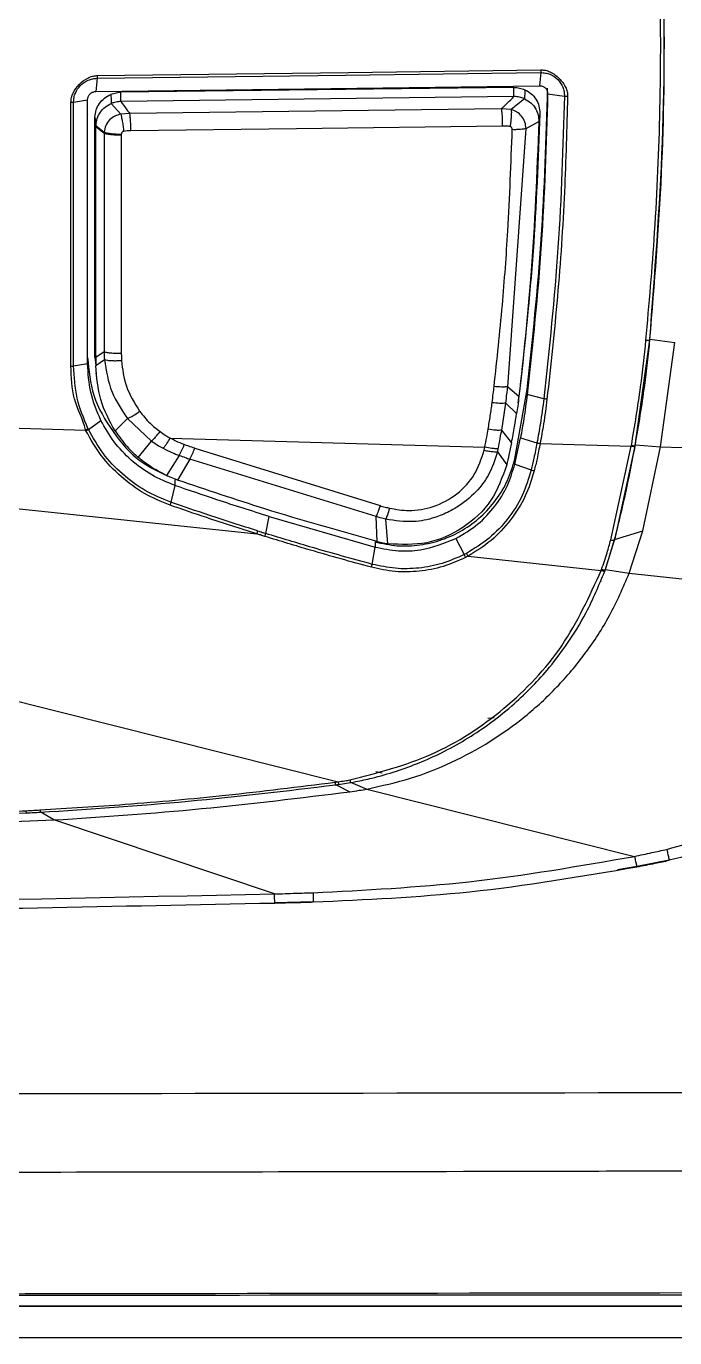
# Model space of a CAD drawing. Extents: x 412 to 492, y 622 to 766.
# Drawn here: x 454.979 to 456.542, y 642.759 to 645.922 of the extents above; entities that cross this region are included whole.
import ezdxf

# ---------------------------------------------------------------- set-up
doc = ezdxf.new("R2010")
doc.units = 0
doc.header["$MEASUREMENT"] = 0
doc.layers.add('1', color=4, linetype='Continuous')
doc.layers.add('GEOMETRY', color=4, linetype='Continuous', lineweight=25)

# ---------------------------------------------------------------- blocks, each defined once
blk = doc.blocks.new('2024 Beam 220V LL')
at = {"layer": 'GEOMETRY'}
for p, q in [((43.1974, 3.0377), (43.194, 3.0062)), ((44.2663, 3.0514), (44.2629, 3.0198)), ((43.1926, 3.0061), (43.194, 3.0061)), ((43.194, 3.0062), (44.2629, 3.0198)), ((44.2017, 3.0154), (43.254, 3.004)), ((44.2017, 2.9937), (44.2017, 3.0154)), ((43.1338, 2.3435), (43.1338, 2.9799)), ((43.1403, 2.9804), (43.174, 2.9856)), ((43.1403, 2.344), (43.1403, 2.9804)), ((43.254, 3.004), (43.2299, 2.9989)), ((43.2312, 2.9769), (43.2538, 2.951)), ((43.254, 2.9815), (43.254, 3.004)), ((44.2017, 2.9937), (43.254, 2.9815)), ((44.2272, 2.9882), (44.1951, 2.9623)), ((44.2829, 3.0005), (44.3233, 2.9947)), ((43.1915, 2.9413), (43.1916, 2.944)), ((43.1916, 2.944), (43.1941, 2.9239)), ((43.2758, 2.9524), (43.2538, 2.951)), ((44.171, 2.9639), (43.2759, 2.9524)), ((44.1951, 2.9623), (44.1711, 2.9639)), ((44.264, 2.9528), (44.2616, 2.9335)), ((43.1915, 2.9413), (43.194, 2.9214)), ((43.1916, 2.3848), (43.1915, 2.9413)), ((43.1941, 2.9239), (43.194, 2.9214)), ((43.194, 2.9239), (43.2139, 2.9076)), ((43.194, 2.9214), (43.2138, 2.9052)), ((44.1867, 2.2938), (44.2307, 2.9162)), ((44.2307, 2.9162), (44.2616, 2.9335)), ((43.2139, 2.9076), (43.2138, 2.9052)), ((43.2138, 2.9052), (43.2138, 2.3785)), ((43.2553, 2.903), (43.2553, 2.9014)), ((43.2553, 2.9013), (43.2553, 2.3745)), ((44.4937, 2.1519), (44.5289, 2.4066)), ((44.5295, 2.4081), (44.5892, 2.4004)), ((43.1916, 2.3848), (43.194, 2.3654)), ((43.1916, 2.3641), (43.1916, 2.3848)), ((43.194, 2.3654), (43.2138, 2.3785)), ((44.5547, 2.1486), (44.5892, 2.4004)), ((43.1403, 2.344), (43.174, 2.3496)), ((43.1916, 2.3641), (43.194, 2.3448)), ((43.194, 2.3654), (43.194, 2.3448)), ((43.194, 2.3448), (43.2146, 2.3592)), ((43.1939, 2.3273), (43.1963, 2.308)), ((44.1867, 2.2938), (44.2137, 2.2707)), ((44.2038, 2.1195), (44.2335, 2.2874)), ((44.216, 2.2892), (44.2137, 2.2707)), ((44.2335, 2.2874), (44.2335, 2.2748)), ((44.1721, 2.1888), (44.182, 2.2543)), ((44.208, 2.2288), (44.182, 2.2543)), ((44.2117, 2.2549), (44.214, 2.2734)), ((44.2736, 2.2649), (44.2336, 2.2748)), ((43.2402, 2.1873), (43.2702, 2.2172)), ((43.2702, 2.2172), (43.328, 2.1625)), ((42.9255, 2.1965), (43.169, 2.1893)), ((43.1759, 2.1909), (43.175, 2.1928)), ((43.1758, 2.1909), (43.2058, 2.2125)), ((44.196, 2.1591), (44.1721, 2.1888)), ((43.2962, 2.1231), (43.328, 2.1625)), ((43.3731, 2.1699), (44.1312, 2.1476)), ((44.2038, 2.1072), (44.2174, 2.1707)), ((44.2174, 2.1707), (44.2571, 2.1582)), ((44.2647, 2.1571), (44.4845, 2.1506)), ((44.4937, 2.1518), (44.4943, 2.1533)), ((44.4943, 2.1533), (44.5547, 2.1486)), ((43.3949, 2.1281), (43.3639, 2.0797)), ((43.4322, 2.1452), (43.8788, 2.0069)), ((44.1297, 2.1405), (44.1312, 2.1476)), ((44.1622, 2.1371), (44.1843, 2.1054)), ((44.2038, 2.1195), (44.2038, 2.1072)), ((44.435, 1.9245), (44.4845, 2.1506)), ((44.4934, 2.1503), (44.4437, 1.9236)), ((44.512, 1.9464), (44.5547, 2.1486)), ((44.5547, 2.1486), (45.2714, 2.1275)), ((43.4207, 2.1191), (43.391, 2.0688)), ((43.8692, 1.9804), (43.4207, 2.1191)), ((44.2038, 2.1072), (44.2432, 2.0931)), ((43.3841, 2.0689), (43.3841, 2.0557)), ((43.3841, 2.0557), (43.3748, 2.0152)), ((42.8847, 2.0128), (43.582, 1.9389)), ((43.6034, 1.9399), (43.6116, 1.9809)), ((43.6116, 1.9809), (43.8668, 1.907)), ((43.8723, 1.9204), (43.8692, 1.9804)), ((43.8977, 1.915), (43.8926, 1.9742)), ((44.4443, 1.925), (44.512, 1.9464)), ((44.4797, 1.8437), (44.512, 1.9464)), ((43.8599, 1.8654), (43.8668, 1.907)), ((43.8668, 1.9194), (43.8668, 1.907)), ((44.0617, 1.9277), (44.0815, 1.8889)), ((44.4214, 1.8515), (44.4437, 1.9236)), ((44.422, 1.8529), (44.4443, 1.925)), ((44.4437, 1.9236), (44.4443, 1.925)), ((44.0872, 1.8919), (44.0815, 1.8889)), ((44.0909, 1.8849), (44.412, 1.8509)), ((44.4214, 1.8515), (44.422, 1.8529)), ((44.422, 1.8529), (44.4797, 1.8437)), ((44.4797, 1.8437), (45.1973, 1.7676)), ((44.4109, 1.8242), (44.4116, 1.8258)), ((42.5336, 1.6542), (43.778, 1.3409)), ((44.1537, 1.4953), (44.1385, 1.4935)), ((43.8844, 1.3614), (43.869, 1.3653)), ((43.7712, 1.3338), (43.7789, 1.3348)), ((43.7732, 1.3337), (43.8057, 1.3169)), ((43.779, 1.3345), (43.8076, 1.339)), ((43.8077, 1.3402), (43.8472, 1.3235)), ((43.8472, 1.3235), (44.4923, 1.161)), ((42.6784, 1.2536), (43.0266, 1.2658)), ((43.0265, 1.266), (43.0597, 1.2678)), ((43.0929, 1.2488), (43.0598, 1.2688)), ((42.6787, 1.233), (43.0929, 1.2488)), ((43.6246, 1.0705), (43.0929, 1.2488)), ((44.4975, 1.1372), (44.5761, 1.153)), ((44.4512, 1.129), (44.4975, 1.1371)), ((43.6252, 1.0497), (43.7178, 1.0521)), ((77.49, 0), (2.898, 0))]:
    blk.add_line(p, q, dxfattribs=at)
at = {"layer": 'GEOMETRY', "flags": 128}
for points in [[(43.1964, 3.0443), (43.8027, 3.052), (44.2666, 3.058)], [(43.1974, 3.0377), (43.796, 3.0454), (44.2663, 3.0514)], [(44.1736, 2.9224), (43.6777, 2.9161), (43.2783, 2.911)], [(43.1699, 2.1875), (43.1694, 2.1885), (43.169, 2.1893)], [(44.4845, 2.1506), (44.4846, 2.1515), (44.4847, 2.1521)]]:
    blk.add_lwpolyline(points, dxfattribs=at)
at = {"layer": 'GEOMETRY'}
for points, knots in [([(44.5198, 2.4061), (44.5274, 2.4928), (44.5436, 2.6783), (44.556, 2.9731), (44.5558, 3.2793), (44.5432, 3.5709), (44.5272, 3.7534), (44.5198, 3.838)], [0, 0, 0, 0, 0.182029, 0.389553, 0.616979, 0.82241, 1, 1, 1, 1]), ([(44.5289, 2.4066), (44.5411, 2.5656), (44.5657, 2.8837), (44.5657, 3.3628), (44.5411, 3.681), (44.5289, 3.8401)], [0, 0, 0, 0, 0.333336, 0.666667, 1, 1, 1, 1]), ([(44.5295, 2.4081), (44.5403, 2.5418), (44.5619, 2.8085), (44.5663, 3.1814), (44.5561, 3.5259), (44.5384, 3.7363), (44.5295, 3.8418)], [0, 0, 0, 0, 0.280118, 0.559107, 0.778815, 1, 1, 1, 1]), ([(43.1338, 2.9799), (43.1341, 2.9836), (43.1347, 2.9914), (43.1408, 3.0065), (43.1532, 3.0237), (43.17, 3.0365), (43.185, 3.0431), (43.1927, 3.0439), (43.1964, 3.0443)], [0, 0, 0, 0, 0.115522, 0.240727, 0.500897, 0.760985, 0.886273, 1, 1, 1, 1]), ([(43.1403, 2.9804), (43.1405, 2.9841), (43.1409, 2.9915), (43.1455, 3.0058), (43.156, 3.0218), (43.172, 3.0323), (43.1863, 3.037), (43.1937, 3.0375), (43.1974, 3.0377)], [0, 0, 0, 0, 0.125191, 0.250868, 0.500896, 0.750645, 0.876035, 1, 1, 1, 1]), ([(43.1964, 3.0443), (43.1967, 3.0435), (43.1972, 3.042), (43.1973, 3.04), (43.1972, 3.0386), (43.1973, 3.038), (43.1974, 3.0377)], [0, 0, 0, 0, 0.326223, 0.595476, 0.838437, 1, 1, 1, 1]), ([(44.2666, 3.058), (44.2666, 3.0574), (44.2666, 3.0561), (44.2665, 3.0543), (44.2664, 3.0527), (44.2664, 3.0518), (44.2663, 3.0514)], [0, 0, 0, 0, 0.2484438, 0.5011656, 0.7532876, 1, 1, 1, 1]), ([(44.2663, 3.0514), (44.2701, 3.0512), (44.2777, 3.0509), (44.2921, 3.0465), (44.3082, 3.0361), (44.3185, 3.0201), (44.3229, 3.0058), (44.3232, 2.9984), (44.3233, 2.9946)], [0, 0, 0, 0, 0.125387, 0.25111, 0.500973, 0.750653, 0.875865, 1, 1, 1, 1]), ([(44.2666, 3.058), (44.2703, 3.0578), (44.278, 3.0574), (44.2937, 3.0517), (44.3111, 3.0382), (44.3247, 3.0211), (44.3306, 3.0054), (44.3308, 2.9977), (44.331, 2.9939)], [0, 0, 0, 0, 0.112639, 0.230077, 0.499889, 0.76917, 0.885614, 1, 1, 1, 1]), ([(43.174, 2.9856), (43.1743, 2.9881), (43.1748, 2.9931), (43.1791, 2.9996), (43.1852, 3.0044), (43.1902, 3.0055), (43.1926, 3.0061)], [0, 0, 0, 0, 0.2441242, 0.4926492, 0.7465542, 1, 1, 1, 1]), ([(44.2017, 3.0154), (44.2062, 3.0153), (44.2152, 3.0149), (44.2235, 3.0117), (44.2277, 3.0101)], [0, 0, 0, 0, 0.500521, 1, 1, 1, 1]), ([(44.2277, 3.0101), (44.2277, 3.0087), (44.2275, 3.0051), (44.2275, 2.999), (44.2274, 2.9931), (44.2272, 2.9895), (44.2272, 2.9882)], [0, 0, 0, 0, 0.1890227, 0.5066396, 0.8286151, 1, 1, 1, 1]), ([(44.2277, 3.0101), (44.233, 3.0072), (44.2436, 3.0014), (44.2553, 2.9874), (44.263, 2.9709), (44.2637, 2.9588), (44.264, 2.9528)], [0, 0, 0, 0, 0.249847, 0.499584, 0.749274, 1, 1, 1, 1]), ([(44.2335, 2.2874), (44.2464, 2.4082), (44.272, 2.6498), (44.2793, 2.8924), (44.2829, 3.0137)], [0, 0, 0, 0, 0.500006, 1, 1, 1, 1]), ([(44.2629, 3.0198), (44.2646, 3.0198), (44.2676, 3.0197), (44.2726, 3.018), (44.2768, 3.0152), (44.2799, 3.0114), (44.2823, 3.0069), (44.2827, 3.003), (44.2829, 3.0005)], [0, 0, 0, 0, 0.158258, 0.295656, 0.507173, 0.638879, 0.764917, 1, 1, 1, 1]), ([(43.1338, 2.9799), (43.1344, 2.9799), (43.1356, 2.9799), (43.1374, 2.9801), (43.139, 2.9802), (43.1398, 2.9803), (43.1403, 2.9804)], [0, 0, 0, 0, 0.248607, 0.501015, 0.752903, 1, 1, 1, 1]), ([(43.174, 2.3496), (43.174, 2.4705), (43.174, 2.6823), (43.174, 2.8945), (43.174, 2.9856)], [0, 0, 0, 0, 0.570371, 1, 1, 1, 1]), ([(43.1916, 2.944), (43.1923, 2.9498), (43.1938, 2.9615), (43.2021, 2.9773), (43.2141, 2.9906), (43.2246, 2.9961), (43.2299, 2.9989)], [0, 0, 0, 0, 0.249953, 0.499712, 0.749376, 1, 1, 1, 1]), ([(43.1941, 2.9239), (43.1948, 2.9296), (43.1962, 2.9409), (43.2043, 2.9562), (43.2159, 2.9691), (43.2261, 2.9743), (43.2312, 2.9769)], [0, 0, 0, 0, 0.250042, 0.500192, 0.749977, 1, 1, 1, 1]), ([(43.2299, 2.9989), (43.2301, 2.9948), (43.2306, 2.9875), (43.231, 2.9801), (43.2312, 2.9769)], [0, 0, 0, 0, 0.56, 1, 1, 1, 1]), ([(43.254, 2.9815), (43.2501, 2.9813), (43.246, 2.9811), (43.2403, 2.9799), (43.237, 2.979), (43.2337, 2.9779), (43.2319, 2.9772), (43.2314, 2.977), (43.2313, 2.9769), (43.2312, 2.9769)], [0, 0, 0, 0, 0.499994, 0.528693, 0.750084, 0.929826, 0.978607, 0.992726, 1, 1, 1, 1]), ([(43.254, 2.9815), (43.2589, 2.975), (43.2662, 2.9653), (43.2735, 2.9556), (43.2759, 2.9524)], [0, 0, 0, 0, 0.674258, 1, 1, 1, 1]), ([(44.171, 2.9639), (44.1729, 2.9657), (44.1781, 2.9705), (44.1881, 2.9805), (44.1965, 2.9886), (44.2017, 2.9937)], [0, 0, 0, 0, 0.1818549, 0.4896415, 1, 1, 1, 1]), ([(44.2272, 2.9882), (44.2231, 2.9898), (44.2149, 2.9931), (44.2061, 2.9935), (44.2017, 2.9937)], [0, 0, 0, 0, 0.500527, 1, 1, 1, 1]), ([(44.2272, 2.9882), (44.2328, 2.985), (44.2436, 2.9788), (44.2546, 2.9643), (44.2609, 2.9489), (44.2614, 2.9385), (44.2616, 2.9335)], [0, 0, 0, 0, 0.278831, 0.540705, 0.782349, 1, 1, 1, 1]), ([(44.3233, 2.9946), (44.3197, 2.8727), (44.3124, 2.6288), (44.2866, 2.3862), (44.2736, 2.2649)], [0, 0, 0, 0, 0.500011, 1, 1, 1, 1]), ([(44.331, 2.9939), (44.3289, 2.9171), (44.3246, 2.7558), (44.3083, 2.5122), (44.2902, 2.3459), (44.2812, 2.2637)], [0, 0, 0, 0, 0.314722, 0.661145, 1, 1, 1, 1]), ([(44.3233, 2.9946), (44.3239, 2.9946), (44.3249, 2.9944), (44.3269, 2.9943), (44.3289, 2.9942), (44.3303, 2.9941), (44.331, 2.9941)], [0, 0, 0, 0, 0.247306, 0.500034, 0.752744, 1, 1, 1, 1]), ([(43.2538, 2.951), (43.249, 2.9498), (43.2389, 2.9473), (43.2262, 2.9376), (43.2165, 2.924), (43.2148, 2.9132), (43.2139, 2.9076)], [0, 0, 0, 0, 0.235273, 0.480309, 0.734699, 1, 1, 1, 1]), ([(43.2538, 2.951), (43.2544, 2.9489), (43.2555, 2.9446), (43.2576, 2.9342), (43.2596, 2.9221), (43.2608, 2.9137), (43.2614, 2.9096)], [0, 0, 0, 0, 0.243602, 0.5, 0.756399, 1, 1, 1, 1]), ([(43.2783, 2.911), (43.2783, 2.915), (43.2782, 2.9234), (43.2776, 2.9355), (43.2768, 2.9459), (43.2761, 2.9503), (43.2757, 2.9524)], [0, 0, 0, 0, 0.243334, 0.499447, 0.755767, 1, 1, 1, 1]), ([(44.1711, 2.9639), (44.1715, 2.9614), (44.1723, 2.9564), (44.1731, 2.9451), (44.1735, 2.9333), (44.1736, 2.926), (44.1736, 2.9224)], [0, 0, 0, 0, 0.273877, 0.561506, 0.786122, 1, 1, 1, 1]), ([(44.1951, 2.9623), (44.1953, 2.96), (44.1955, 2.9555), (44.195, 2.945), (44.194, 2.9333), (44.193, 2.9253), (44.1925, 2.9214)], [0, 0, 0, 0, 0.252452, 0.51148, 0.76435, 1, 1, 1, 1]), ([(44.2307, 2.9162), (44.2302, 2.9216), (44.2292, 2.9324), (44.2209, 2.9464), (44.2096, 2.9569), (44.2005, 2.9603), (44.1961, 2.962)], [0, 0, 0, 0, 0.264334, 0.529421, 0.772062, 1, 1, 1, 1]), ([(44.264, 2.9528), (44.2599, 2.842), (44.2516, 2.6203), (44.2279, 2.3996), (44.216, 2.2892)], [0, 0, 0, 0, 0.499995, 1, 1, 1, 1]), ([(43.194, 2.3654), (43.194, 2.4691), (43.194, 2.6544), (43.194, 2.8398), (43.194, 2.9214)], [0, 0, 0, 0, 0.56, 1, 1, 1, 1]), ([(43.2783, 2.911), (43.2753, 2.9109), (43.2696, 2.9107), (43.264, 2.91), (43.2614, 2.9096)], [0, 0, 0, 0, 0.528295, 1, 1, 1, 1]), ([(44.1538, 2.2942), (44.1608, 2.3597), (44.1741, 2.4847), (44.1894, 2.6913), (44.1946, 2.8324), (44.1976, 2.9138)], [0, 0, 0, 0, 0.318414, 0.606896, 1, 1, 1, 1]), ([(44.1925, 2.9214), (44.1892, 2.9217), (44.1829, 2.9224), (44.1766, 2.9224), (44.1736, 2.9224)], [0, 0, 0, 0, 0.526637, 1, 1, 1, 1]), ([(44.194, 2.9209), (44.1937, 2.921), (44.1932, 2.9213), (44.1927, 2.9214), (44.1925, 2.9214)], [0, 0, 0, 0, 0.595229, 1, 1, 1, 1]), ([(44.1976, 2.9138), (44.1975, 2.9147), (44.1974, 2.9164), (44.1964, 2.9185), (44.1953, 2.92), (44.1944, 2.9206), (44.194, 2.9209)], [0, 0, 0, 0, 0.328266, 0.624801, 0.829946, 1, 1, 1, 1]), ([(44.2307, 2.9162), (44.2291, 2.9158), (44.2258, 2.915), (44.2178, 2.9142), (44.2082, 2.9137), (44.2011, 2.9137), (44.1976, 2.9138)], [0, 0, 0, 0, 0.245421, 0.50001, 0.754594, 1, 1, 1, 1]), ([(44.2616, 2.9335), (44.2568, 2.8095), (44.2482, 2.588), (44.2242, 2.3677), (44.2137, 2.2707)], [0, 0, 0, 0, 0.559991, 1, 1, 1, 1]), ([(43.2138, 2.9052), (43.2159, 2.9045), (43.2201, 2.9032), (43.2315, 2.902), (43.2437, 2.9013), (43.2515, 2.9013), (43.2553, 2.9013)], [0, 0, 0, 0, 0.273034, 0.561703, 0.786946, 1, 1, 1, 1]), ([(43.2139, 2.9076), (43.2157, 2.907), (43.2195, 2.9058), (43.23, 2.9043), (43.2425, 2.9033), (43.2512, 2.9031), (43.2553, 2.903)], [0, 0, 0, 0, 0.2517186, 0.5118897, 0.7656087, 1, 1, 1, 1]), ([(43.2614, 2.9096), (43.2607, 2.9095), (43.2593, 2.9092), (43.2577, 2.9081), (43.2564, 2.9067), (43.2555, 2.905), (43.2554, 2.9037), (43.2553, 2.9031)], [0, 0, 0, 0, 0.220924, 0.417141, 0.599921, 0.805185, 1, 1, 1, 1]), ([(44.4847, 2.1521), (44.4927, 2.1993), (44.5069, 2.2836), (44.5159, 2.3686), (44.5198, 2.4061)], [0, 0, 0, 0, 0.558697, 1, 1, 1, 1]), ([(44.4943, 2.1533), (44.5023, 2.201), (44.5166, 2.2856), (44.5255, 2.3709), (44.5295, 2.4081)], [0, 0, 0, 0, 0.563523, 1, 1, 1, 1]), ([(44.5198, 2.4061), (44.5211, 2.406), (44.5237, 2.4059), (44.5266, 2.4059), (44.5284, 2.4062), (44.5287, 2.4065), (44.5289, 2.4066)], [0, 0, 0, 0, 0.271995, 0.561972, 0.78799, 1, 1, 1, 1]), ([(43.2138, 2.3785), (43.2159, 2.3778), (43.2201, 2.3765), (43.2315, 2.3751), (43.2437, 2.3745), (43.2515, 2.3745), (43.2553, 2.3745)], [0, 0, 0, 0, 0.273044, 0.561717, 0.786955, 1, 1, 1, 1]), ([(43.2138, 2.3785), (43.2139, 2.3749), (43.214, 2.3684), (43.2144, 2.362), (43.2146, 2.3592)], [0, 0, 0, 0, 0.564345, 1, 1, 1, 1]), ([(43.2553, 2.3745), (43.2553, 2.3712), (43.2554, 2.3654), (43.2556, 2.3596), (43.2557, 2.3571)], [0, 0, 0, 0, 0.56506, 1, 1, 1, 1]), ([(43.1338, 2.3435), (43.1352, 2.3436), (43.1376, 2.3437), (43.1395, 2.3439), (43.1403, 2.344)], [0, 0, 0, 0, 0.559995, 1, 1, 1, 1]), ([(43.169, 2.1893), (43.169, 2.1894), (43.169, 2.1894), (43.169, 2.1894), (43.1628, 2.2155), (43.1365, 2.2627), (43.1347, 2.3166), (43.1338, 2.3435)], [0, 0, 0, 0, 0.000252, 0.000475, 0.0007, 0.499814, 1, 1, 1, 1]), ([(43.1749, 2.1927), (43.1648, 2.2169), (43.1447, 2.2653), (43.1418, 2.3178), (43.1403, 2.344)], [0, 0, 0, 0, 0.499965, 1, 1, 1, 1]), ([(43.174, 2.3639), (43.1771, 2.3331), (43.1836, 2.269), (43.2328, 2.1839), (43.2922, 2.114), (43.3441, 2.0893), (43.3658, 2.0789)], [0, 0, 0, 0, 0.254151, 0.528201, 0.80265, 1, 1, 1, 1]), ([(43.2058, 2.2125), (43.1965, 2.2348), (43.1781, 2.2786), (43.1753, 2.3262), (43.174, 2.3496)], [0, 0, 0, 0, 0.507764, 1, 1, 1, 1]), ([(43.2402, 2.1873), (43.2268, 2.2118), (43.2002, 2.2609), (43.1961, 2.3168), (43.194, 2.3448)], [0, 0, 0, 0, 0.500003, 1, 1, 1, 1]), ([(43.2146, 2.3592), (43.2167, 2.3586), (43.2211, 2.3575), (43.2323, 2.3567), (43.2443, 2.3565), (43.252, 2.3569), (43.2557, 2.3571)], [0, 0, 0, 0, 0.273296, 0.561653, 0.786703, 1, 1, 1, 1]), ([(43.2146, 2.3592), (43.2188, 2.3323), (43.227, 2.2807), (43.2562, 2.2377), (43.2702, 2.2172)], [0, 0, 0, 0, 0.521506, 1, 1, 1, 1]), ([(43.2557, 2.3571), (43.2583, 2.336), (43.2636, 2.2918), (43.2872, 2.2542), (43.2995, 2.2345)], [0, 0, 0, 0, 0.477615, 1, 1, 1, 1]), ([(44.1491, 2.255), (44.15, 2.2623), (44.1516, 2.2754), (44.1531, 2.2884), (44.1538, 2.2942)], [0, 0, 0, 0, 0.560068, 1, 1, 1, 1]), ([(44.1867, 2.2938), (44.1849, 2.2936), (44.1811, 2.293), (44.1701, 2.2929), (44.1599, 2.2937), (44.1538, 2.2942)], [0, 0, 0, 0, 0.276327, 0.562827, 1, 1, 1, 1]), ([(44.182, 2.2543), (44.1829, 2.2617), (44.1845, 2.2749), (44.1861, 2.2881), (44.1867, 2.2938)], [0, 0, 0, 0, 0.562036, 1, 1, 1, 1]), ([(44.1394, 2.1911), (44.1412, 2.2019), (44.1448, 2.2232), (44.1477, 2.2445), (44.1491, 2.255)], [0, 0, 0, 0, 0.509417, 1, 1, 1, 1]), ([(44.182, 2.2543), (44.1801, 2.2541), (44.1764, 2.2535), (44.1654, 2.2535), (44.1552, 2.2545), (44.1491, 2.255)], [0, 0, 0, 0, 0.276311, 0.562846, 1, 1, 1, 1]), ([(44.2137, 2.2707), (44.2127, 2.2629), (44.211, 2.2489), (44.2089, 2.2349), (44.208, 2.2288)], [0, 0, 0, 0, 0.56, 1, 1, 1, 1]), ([(44.2335, 2.2748), (44.231, 2.2553), (44.2265, 2.2205), (44.2202, 2.1859), (44.2174, 2.1707)], [0, 0, 0, 0, 0.5594929, 1, 1, 1, 1]), ([(44.2736, 2.2649), (44.2711, 2.2449), (44.2664, 2.2092), (44.26, 2.1738), (44.2571, 2.1582)], [0, 0, 0, 0, 0.5599938, 1, 1, 1, 1]), ([(44.2812, 2.2637), (44.2787, 2.2437), (44.2741, 2.2081), (44.2676, 2.1727), (44.2647, 2.1571)], [0, 0, 0, 0, 0.560223, 1, 1, 1, 1]), ([(44.2812, 2.2637), (44.2797, 2.2639), (44.2769, 2.2642), (44.2746, 2.2647), (44.2736, 2.2649)], [0, 0, 0, 0, 0.5600003, 1, 1, 1, 1]), ([(43.2702, 2.2172), (43.2723, 2.218), (43.2765, 2.2198), (43.2866, 2.2254), (43.2946, 2.2311), (43.2995, 2.2345)], [0, 0, 0, 0, 0.276687, 0.562549, 1, 1, 1, 1]), ([(43.2995, 2.2345), (43.3075, 2.2246), (43.3221, 2.2065), (43.3403, 2.1921), (43.3486, 2.1856)], [0, 0, 0, 0, 0.546347, 1, 1, 1, 1]), ([(44.196, 2.1591), (44.1985, 2.1721), (44.2029, 2.1952), (44.2065, 2.2185), (44.208, 2.2288)], [0, 0, 0, 0, 0.5599874, 1, 1, 1, 1]), ([(43.169, 2.1893), (43.1703, 2.19), (43.1725, 2.1911), (43.1742, 2.1922), (43.1749, 2.1927)], [0, 0, 0, 0, 0.560004, 1, 1, 1, 1]), ([(43.1699, 2.1874), (43.1704, 2.1877), (43.1716, 2.1883), (43.1732, 2.1892), (43.1747, 2.1901), (43.1755, 2.1906), (43.1758, 2.1909)], [0, 0, 0, 0, 0.2477164, 0.500001, 0.7522851, 1, 1, 1, 1]), ([(43.3727, 2.0082), (43.3518, 2.0167), (43.3092, 2.0341), (43.2535, 2.0759), (43.2043, 2.1263), (43.1814, 2.1672), (43.1699, 2.1875)], [0, 0, 0, 0, 0.242571, 0.493732, 0.747895, 1, 1, 1, 1]), ([(43.3747, 2.0153), (43.3537, 2.0239), (43.3115, 2.0413), (43.2565, 2.0821), (43.2092, 2.1316), (43.1869, 2.1711), (43.1758, 2.1909)], [0, 0, 0, 0, 0.24975, 0.49991, 0.75007, 1, 1, 1, 1]), ([(43.2402, 2.1873), (43.2494, 2.1742), (43.2658, 2.1508), (43.2869, 2.1316), (43.2962, 2.1231)], [0, 0, 0, 0, 0.559759, 1, 1, 1, 1]), ([(43.328, 2.1625), (43.3296, 2.164), (43.3328, 2.1668), (43.3399, 2.1744), (43.3453, 2.1814), (43.3486, 2.1856)], [0, 0, 0, 0, 0.2773007, 0.5620812, 1, 1, 1, 1]), ([(43.3486, 2.1856), (43.3531, 2.1824), (43.361, 2.1768), (43.3695, 2.172), (43.3731, 2.1699)], [0, 0, 0, 0, 0.570079, 1, 1, 1, 1]), ([(44.1312, 2.1476), (44.1328, 2.1558), (44.1357, 2.1702), (44.1383, 2.1847), (44.1394, 2.1911)], [0, 0, 0, 0, 0.561664, 1, 1, 1, 1]), ([(44.1721, 2.1888), (44.1703, 2.1887), (44.1665, 2.1883), (44.1556, 2.1888), (44.1455, 2.1902), (44.1394, 2.1911)], [0, 0, 0, 0, 0.276305, 0.56284, 1, 1, 1, 1]), ([(44.1637, 2.1443), (44.1653, 2.1526), (44.1683, 2.1674), (44.171, 2.1823), (44.1721, 2.1888)], [0, 0, 0, 0, 0.561621, 1, 1, 1, 1]), ([(43.328, 2.1625), (43.3332, 2.159), (43.3424, 2.1529), (43.352, 2.1475), (43.3562, 2.1452)], [0, 0, 0, 0, 0.5705866, 1, 1, 1, 1]), ([(43.3562, 2.1452), (43.3575, 2.1468), (43.3602, 2.15), (43.366, 2.1582), (43.3704, 2.1655), (43.3731, 2.1699)], [0, 0, 0, 0, 0.277478, 0.561949, 1, 1, 1, 1]), ([(43.4071, 2.1542), (43.4003, 2.1569), (43.3886, 2.1615), (43.3776, 2.1674), (43.3731, 2.1699)], [0, 0, 0, 0, 0.584925, 1, 1, 1, 1]), ([(43.3949, 2.1281), (43.3971, 2.132), (43.4009, 2.1389), (43.4052, 2.1495), (43.4071, 2.1542)], [0, 0, 0, 0, 0.560002, 1, 1, 1, 1]), ([(43.4322, 2.1452), (43.4275, 2.1468), (43.4191, 2.1498), (43.4108, 2.1528), (43.4071, 2.1542)], [0, 0, 0, 0, 0.559197, 1, 1, 1, 1]), ([(44.196, 2.1591), (44.1939, 2.1491), (44.1903, 2.1311), (44.1861, 2.1132), (44.1843, 2.1054)], [0, 0, 0, 0, 0.5599986, 1, 1, 1, 1]), ([(44.2571, 2.1582), (44.2547, 2.146), (44.2504, 2.1243), (44.2454, 2.1026), (44.2432, 2.0931)], [0, 0, 0, 0, 0.5599779, 1, 1, 1, 1]), ([(44.2647, 2.1571), (44.2623, 2.1448), (44.258, 2.1227), (44.2529, 2.1008), (44.2506, 2.0911)], [0, 0, 0, 0, 0.557533, 1, 1, 1, 1]), ([(44.2571, 2.1582), (44.2576, 2.1581), (44.2587, 2.1579), (44.2606, 2.1576), (44.2627, 2.1573), (44.2641, 2.1572), (44.2647, 2.1571)], [0, 0, 0, 0, 0.247294, 0.499996, 0.7527, 1, 1, 1, 1]), ([(44.4443, 1.925), (44.4545, 1.9666), (44.473, 2.0423), (44.4877, 2.1188), (44.4943, 2.1533)], [0, 0, 0, 0, 0.549487, 1, 1, 1, 1]), ([(44.4847, 2.1522), (44.486, 2.152), (44.4886, 2.1516), (44.4915, 2.1514), (44.4932, 2.1515), (44.4935, 2.1517), (44.4937, 2.1519)], [0, 0, 0, 0, 0.272006, 0.561988, 0.788007, 1, 1, 1, 1]), ([(44.4934, 2.1503), (44.4934, 2.1506), (44.4935, 2.1511), (44.4936, 2.1516), (44.4937, 2.1518)], [0, 0, 0, 0, 0.559996, 1, 1, 1, 1]), ([(43.3639, 2.0797), (43.3505, 2.0866), (43.3264, 2.0989), (43.3054, 2.1157), (43.2962, 2.1231)], [0, 0, 0, 0, 0.560049, 1, 1, 1, 1]), ([(43.3562, 2.1452), (43.3631, 2.1417), (43.3758, 2.1353), (43.389, 2.1303), (43.3949, 2.1281)], [0, 0, 0, 0, 0.554513, 1, 1, 1, 1]), ([(43.3949, 2.1281), (43.3997, 2.1264), (43.4083, 2.1234), (43.4169, 2.1204), (43.4207, 2.1191)], [0, 0, 0, 0, 0.560963, 1, 1, 1, 1]), ([(43.4207, 2.1191), (43.4227, 2.123), (43.4264, 2.13), (43.4304, 2.1405), (43.4322, 2.1452)], [0, 0, 0, 0, 0.56, 1, 1, 1, 1]), ([(44.1622, 2.1371), (44.1558, 2.1175), (44.1443, 2.0823), (44.1094, 2.0366), (44.0752, 2.0091), (44.0409, 1.9896), (44.0066, 1.9755), (43.9546, 1.9648), (43.915, 1.9708), (43.8926, 1.9742)], [0, 0, 0, 0, 0.176271, 0.316701, 0.487893, 0.549791, 0.655994, 0.806171, 1, 1, 1, 1]), ([(43.9016, 2.0009), (43.9172, 1.9982), (43.9521, 1.9921), (44.0098, 2.0024), (44.0654, 2.0322), (44.1102, 2.0801), (44.1231, 2.1202), (44.1297, 2.1405)], [0, 0, 0, 0, 0.1590961, 0.3581322, 0.5769903, 0.7856473, 1, 1, 1, 1]), ([(44.1297, 2.1405), (44.1335, 2.1398), (44.1413, 2.1384), (44.1537, 2.1369), (44.159, 2.137), (44.1622, 2.1371)], [0, 0, 0, 0, 0.276302, 0.562841, 1, 1, 1, 1]), ([(44.1637, 2.1443), (44.1619, 2.1442), (44.1581, 2.144), (44.1473, 2.1449), (44.1372, 2.1466), (44.1312, 2.1476)], [0, 0, 0, 0, 0.276305, 0.562844, 1, 1, 1, 1]), ([(44.1622, 2.1371), (44.1624, 2.1384), (44.163, 2.1408), (44.1635, 2.1433), (44.1637, 2.1443)], [0, 0, 0, 0, 0.560014, 1, 1, 1, 1]), ([(44.4845, 2.1506), (44.4857, 2.1504), (44.4883, 2.15), (44.4912, 2.1499), (44.493, 2.15), (44.4933, 2.1502), (44.4934, 2.1503)], [0, 0, 0, 0, 0.271989, 0.56196, 0.787979, 1, 1, 1, 1]), ([(44.1843, 2.1054), (44.1737, 2.0756), (44.1524, 2.0161), (44.0814, 1.9498), (43.9926, 1.9102), (43.9294, 1.9134), (43.8977, 1.915)], [0, 0, 0, 0, 0.250001, 0.49995, 0.749916, 1, 1, 1, 1]), ([(44.0617, 1.9277), (44.0798, 1.9384), (44.1153, 1.9595), (44.1568, 2.0042), (44.1877, 2.0536), (44.1985, 2.0896), (44.2038, 2.1072)], [0, 0, 0, 0, 0.266102, 0.521417, 0.766021, 1, 1, 1, 1]), ([(44.2432, 2.0931), (44.2368, 2.0722), (44.2242, 2.0304), (44.1887, 1.9747), (44.1435, 1.9263), (44.106, 1.9033), (44.0872, 1.8918)], [0, 0, 0, 0, 0.250022, 0.499927, 0.749862, 1, 1, 1, 1]), ([(44.2506, 2.091), (44.2443, 2.0704), (44.2313, 2.0281), (44.1945, 1.9714), (44.1485, 1.9209), (44.11, 1.8969), (44.0909, 1.8849)], [0, 0, 0, 0, 0.24164, 0.49628, 0.749316, 1, 1, 1, 1]), ([(44.2432, 2.0931), (44.2444, 2.0927), (44.2467, 2.092), (44.2494, 2.0913), (44.2506, 2.091)], [0, 0, 0, 0, 0.560013, 1, 1, 1, 1]), ([(43.391, 2.0688), (43.3859, 2.0707), (43.3767, 2.074), (43.3679, 2.078), (43.3639, 2.0797)], [0, 0, 0, 0, 0.559717, 1, 1, 1, 1]), ([(43.8723, 1.9204), (43.7817, 1.9458), (43.6199, 1.9911), (43.461, 2.0451), (43.391, 2.0688)], [0, 0, 0, 0, 0.559994, 1, 1, 1, 1]), ([(43.6116, 1.9809), (43.5696, 1.9941), (43.4934, 2.0181), (43.418, 2.0441), (43.3841, 2.0557)], [0, 0, 0, 0, 0.551984, 1, 1, 1, 1]), ([(43.3747, 2.0153), (43.3746, 2.0147), (43.3744, 2.0137), (43.3739, 2.0119), (43.3733, 2.01), (43.3729, 2.0088), (43.3726, 2.0082)], [0, 0, 0, 0, 0.247562, 0.49995, 0.752364, 1, 1, 1, 1]), ([(43.582, 1.9389), (43.5417, 1.9517), (43.4716, 1.9741), (43.4021, 1.998), (43.3727, 2.0082)], [0, 0, 0, 0, 0.5756432, 1, 1, 1, 1]), ([(43.5839, 1.946), (43.5447, 1.9585), (43.4747, 1.9808), (43.4053, 2.0047), (43.3747, 2.0152)], [0, 0, 0, 0, 0.559955, 1, 1, 1, 1]), ([(43.8788, 2.0069), (43.8769, 2.0009), (43.8736, 1.9901), (43.8706, 1.9834), (43.8692, 1.9804)], [0, 0, 0, 0, 0.56, 1, 1, 1, 1]), ([(43.8788, 2.0069), (43.883, 2.0057), (43.8906, 2.0036), (43.8983, 2.0017), (43.9016, 2.0009)], [0, 0, 0, 0, 0.5609997, 1, 1, 1, 1]), ([(43.9016, 2.0009), (43.8999, 1.9948), (43.8968, 1.984), (43.8939, 1.9772), (43.8926, 1.9742)], [0, 0, 0, 0, 0.56, 1, 1, 1, 1]), ([(43.8926, 1.9742), (43.8883, 1.9753), (43.8805, 1.9774), (43.8727, 1.9795), (43.8692, 1.9804)], [0, 0, 0, 0, 0.559095, 1, 1, 1, 1]), ([(43.582, 1.9389), (43.5824, 1.9403), (43.5832, 1.9428), (43.5837, 1.945), (43.5839, 1.946)], [0, 0, 0, 0, 0.560032, 1, 1, 1, 1]), ([(43.6015, 1.9328), (43.5979, 1.9339), (43.5914, 1.9359), (43.5848, 1.938), (43.582, 1.9389)], [0, 0, 0, 0, 0.55986, 1, 1, 1, 1]), ([(43.5839, 1.946), (43.5876, 1.9448), (43.5941, 1.9428), (43.6006, 1.9408), (43.6034, 1.9399)], [0, 0, 0, 0, 0.560727, 1, 1, 1, 1]), ([(43.6015, 1.9328), (43.602, 1.9342), (43.6028, 1.9367), (43.6032, 1.9389), (43.6034, 1.9399)], [0, 0, 0, 0, 0.5600182, 1, 1, 1, 1]), ([(43.8582, 1.8582), (43.8093, 1.8717), (43.7233, 1.8954), (43.6382, 1.9215), (43.6015, 1.9328)], [0, 0, 0, 0, 0.5697238, 1, 1, 1, 1]), ([(43.8599, 1.8654), (43.8118, 1.8787), (43.726, 1.9023), (43.6409, 1.9284), (43.6034, 1.9399)], [0, 0, 0, 0, 0.559998, 1, 1, 1, 1]), ([(43.8668, 1.907), (43.8856, 1.9033), (43.9215, 1.8961), (43.989, 1.899), (44.0336, 1.9166), (44.0617, 1.9277)], [0, 0, 0, 0, 0.288445, 0.551526, 1, 1, 1, 1]), ([(43.8723, 1.9204), (43.877, 1.9193), (43.8854, 1.9171), (43.894, 1.9157), (43.8977, 1.915)], [0, 0, 0, 0, 0.559606, 1, 1, 1, 1]), ([(44.4129, 1.8533), (44.4175, 1.8665), (44.4257, 1.89), (44.4321, 1.914), (44.435, 1.9245)], [0, 0, 0, 0, 0.563441, 1, 1, 1, 1]), ([(44.435, 1.9245), (44.4362, 1.9242), (44.4387, 1.9236), (44.4416, 1.9233), (44.4433, 1.9232), (44.4436, 1.9234), (44.4437, 1.9236)], [0, 0, 0, 0, 0.271964, 0.561905, 0.78793, 1, 1, 1, 1]), ([(44.085, 1.8819), (44.0672, 1.874), (44.0314, 1.8581), (43.9737, 1.8474), (43.9151, 1.846), (43.8772, 1.8541), (43.8582, 1.8582)], [0, 0, 0, 0, 0.250095, 0.500102, 0.750026, 1, 1, 1, 1]), ([(44.0815, 1.8888), (44.0641, 1.8811), (44.0292, 1.8656), (43.9728, 1.855), (43.9155, 1.8536), (43.8784, 1.8615), (43.8599, 1.8654)], [0, 0, 0, 0, 0.250021, 0.500007, 0.749956, 1, 1, 1, 1]), ([(44.0814, 1.8888), (44.0821, 1.8876), (44.0832, 1.8854), (44.0844, 1.8829), (44.085, 1.8818)], [0, 0, 0, 0, 0.559994, 1, 1, 1, 1]), ([(44.0908, 1.8849), (44.0897, 1.8844), (44.0878, 1.8834), (44.0859, 1.8824), (44.0851, 1.8819)], [0, 0, 0, 0, 0.559847, 1, 1, 1, 1]), ([(44.0872, 1.8918), (44.0878, 1.8906), (44.089, 1.8884), (44.0902, 1.886), (44.0908, 1.8849)], [0, 0, 0, 0, 0.559637, 1, 1, 1, 1]), ([(43.8064, 1.3455), (43.8734, 1.3627), (44.0076, 1.3973), (44.1824, 1.5121), (44.3265, 1.663), (44.3835, 1.7882), (44.412, 1.8508)], [0, 0, 0, 0, 0.250052, 0.500068, 0.750064, 1, 1, 1, 1]), ([(43.8076, 1.339), (43.812, 1.3398), (43.8291, 1.3429), (43.8663, 1.3511), (43.9364, 1.371), (44.0325, 1.4102), (44.1246, 1.4658), (44.1941, 1.5208), (44.2413, 1.5653), (44.2857, 1.6139), (44.3319, 1.6742), (44.3809, 1.7531), (44.4066, 1.8153), (44.4205, 1.849)], [0, 0, 0, 0, 0.0159262, 0.0625193, 0.1363434, 0.277046, 0.4331792, 0.5206962, 0.5951861, 0.6663217, 0.7574197, 0.8686247, 1, 1, 1, 1]), ([(43.8472, 1.3235), (43.8825, 1.3313), (43.9526, 1.3467), (44.0841, 1.3989), (44.2042, 1.4735), (44.3071, 1.5684), (44.3757, 1.6502), (44.4355, 1.7418), (44.4648, 1.8094), (44.4797, 1.8437)], [0, 0, 0, 0, 0.126574, 0.25053, 0.494061, 0.616528, 0.740917, 0.868447, 1, 1, 1, 1]), ([(43.8582, 1.8582), (43.8586, 1.8596), (43.8593, 1.8622), (43.8597, 1.8644), (43.8599, 1.8654)], [0, 0, 0, 0, 0.559998, 1, 1, 1, 1]), ([(44.412, 1.8509), (44.4122, 1.8513), (44.4125, 1.8521), (44.4128, 1.8529), (44.4129, 1.8533)], [0, 0, 0, 0, 0.559696, 1, 1, 1, 1]), ([(44.412, 1.8508), (44.4132, 1.8504), (44.4157, 1.8496), (44.4184, 1.8489), (44.4201, 1.8487), (44.4204, 1.8489), (44.4205, 1.849)], [0, 0, 0, 0, 0.272014, 0.561977, 0.787983, 1, 1, 1, 1]), ([(44.4129, 1.8533), (44.4141, 1.8529), (44.4166, 1.8521), (44.4193, 1.8515), (44.421, 1.8513), (44.4213, 1.8514), (44.4214, 1.8515)], [0, 0, 0, 0, 0.271997, 0.561952, 0.787964, 1, 1, 1, 1]), ([(44.4205, 1.849), (44.4207, 1.8495), (44.421, 1.8503), (44.4213, 1.8511), (44.4214, 1.8515)], [0, 0, 0, 0, 0.559997, 1, 1, 1, 1]), ([(44.57, 1.1779), (44.6341, 1.1957), (44.7128, 1.2176), (44.799, 1.2598), (44.8372, 1.2808), (44.8727, 1.3029), (44.9157, 1.333), (44.9662, 1.3745), (45.023, 1.4321), (45.0875, 1.5148), (45.1526, 1.6258), (45.1823, 1.7201), (45.1973, 1.7676)], [0, 0, 0, 0, 0.2180467, 0.2677534, 0.3155844, 0.3615847, 0.4058019, 0.4883692, 0.5771588, 0.6725207, 0.8351617, 1, 1, 1, 1]), ([(45.2322, 1.7633), (45.2205, 1.7269), (45.1968, 1.6533), (45.1422, 1.549), (45.0736, 1.4511), (44.991, 1.363), (44.8971, 1.2873), (44.7947, 1.2262), (44.6874, 1.1794), (44.6128, 1.1608), (44.576, 1.1516)], [0, 0, 0, 0, 0.121842, 0.246894, 0.374084, 0.502222, 0.630061, 0.756375, 0.880021, 1, 1, 1, 1]), ([(43.0593, 1.2731), (43.1277, 1.2773), (43.2769, 1.2866), (43.5141, 1.3081), (43.6825, 1.329), (43.7705, 1.3399)], [0, 0, 0, 0, 0.287544, 0.627756, 1, 1, 1, 1]), ([(43.0598, 1.2675), (43.1787, 1.2753), (43.4164, 1.2909), (43.653, 1.3193), (43.7713, 1.3335)], [0, 0, 0, 0, 0.499986, 1, 1, 1, 1]), ([(43.7705, 1.3399), (43.7719, 1.34), (43.7744, 1.3404), (43.7769, 1.3407), (43.778, 1.3409)], [0, 0, 0, 0, 0.5599492, 1, 1, 1, 1]), ([(43.7705, 1.3398), (43.7706, 1.3388), (43.7709, 1.3366), (43.7712, 1.3345), (43.7713, 1.3335), (43.7713, 1.3335), (43.7713, 1.3335)], [0, 0, 0, 0, 0.273428, 0.561623, 0.786575, 1, 1, 1, 1]), ([(43.7713, 1.3335), (43.7728, 1.3337), (43.7753, 1.334), (43.7778, 1.3343), (43.779, 1.3345)], [0, 0, 0, 0, 0.559884, 1, 1, 1, 1]), ([(43.778, 1.3409), (43.7833, 1.3417), (43.7928, 1.3431), (43.8022, 1.3447), (43.8064, 1.3455)], [0, 0, 0, 0, 0.560177, 1, 1, 1, 1]), ([(43.778, 1.3409), (43.7782, 1.3398), (43.7785, 1.3377), (43.7788, 1.3356), (43.7789, 1.3345), (43.779, 1.3345), (43.779, 1.3345)], [0, 0, 0, 0, 0.272949, 0.561033, 0.786183, 1, 1, 1, 1]), ([(43.8064, 1.3455), (43.8065, 1.3444), (43.8069, 1.3422), (43.8073, 1.3401), (43.8076, 1.339), (43.8076, 1.339), (43.8076, 1.339)], [0, 0, 0, 0, 0.269323, 0.556692, 0.783362, 1, 1, 1, 1]), ([(43.0929, 1.2488), (43.2117, 1.2569), (43.4499, 1.2729), (43.6868, 1.3022), (43.8057, 1.3169)], [0, 0, 0, 0, 0.498496, 1, 1, 1, 1]), ([(43.8057, 1.3169), (43.8135, 1.318), (43.8273, 1.32), (43.8411, 1.3224), (43.8472, 1.3235)], [0, 0, 0, 0, 0.5603, 1, 1, 1, 1]), ([(42.6782, 1.259), (42.7432, 1.2605), (42.8592, 1.2632), (42.9751, 1.2688), (43.0261, 1.2712)], [0, 0, 0, 0, 0.559866, 1, 1, 1, 1]), ([(43.0261, 1.2712), (43.0323, 1.2716), (43.0434, 1.2721), (43.0545, 1.2728), (43.0593, 1.2731)], [0, 0, 0, 0, 0.560298, 1, 1, 1, 1]), ([(43.0266, 1.2658), (43.0265, 1.2658), (43.0265, 1.2658), (43.0264, 1.2671), (43.0263, 1.269), (43.0262, 1.2705), (43.0261, 1.2712)], [0, 0, 0, 0, 0.2744285, 0.5613737, 0.7855791, 1, 1, 1, 1]), ([(43.0266, 1.2658), (43.0328, 1.2661), (43.0438, 1.2667), (43.0549, 1.2673), (43.0598, 1.2675)], [0, 0, 0, 0, 0.560001, 1, 1, 1, 1]), ([(43.0593, 1.2731), (43.0594, 1.2721), (43.0595, 1.2702), (43.0597, 1.2684), (43.0598, 1.2675), (43.0598, 1.2675), (43.0598, 1.2675)], [0, 0, 0, 0, 0.271457, 0.557737, 0.783149, 1, 1, 1, 1]), ([(44.4923, 1.161), (44.5062, 1.164), (44.5321, 1.1695), (44.558, 1.1753), (44.57, 1.1779)], [0, 0, 0, 0, 0.537689, 1, 1, 1, 1]), ([(44.57, 1.1779), (44.5709, 1.1737), (44.5728, 1.1648), (44.5748, 1.1561), (44.5759, 1.1515), (44.576, 1.1516), (44.576, 1.1516)], [0, 0, 0, 0, 0.269722, 0.557495, 0.784075, 1, 1, 1, 1]), ([(43.7173, 1.0734), (43.8428, 1.0798), (44.103, 1.0931), (44.3595, 1.1379), (44.4923, 1.161)], [0, 0, 0, 0, 0.482648, 1, 1, 1, 1]), ([(44.4923, 1.161), (44.4931, 1.1568), (44.4949, 1.1482), (44.4968, 1.14), (44.4978, 1.1357), (44.498, 1.1358), (44.4981, 1.1358)], [0, 0, 0, 0, 0.274482, 0.562964, 0.787494, 1, 1, 1, 1]), ([(44.4981, 1.1358), (44.5127, 1.1387), (44.5387, 1.1438), (44.5646, 1.1492), (44.576, 1.1516)], [0, 0, 0, 0, 0.559859, 1, 1, 1, 1]), ([(43.7178, 1.051), (43.8437, 1.0568), (44.1055, 1.0689), (44.3639, 1.1129), (44.4981, 1.1358)], [0, 0, 0, 0, 0.480705, 1, 1, 1, 1]), ([(36.7628, 1.0485), (37.5252, 1.0332), (39.05, 1.0025), (41.338, 1.0025), (42.8628, 1.0332), (43.6252, 1.0485)], [0, 0, 0, 0, 0.333334, 0.666667, 1, 1, 1, 1]), ([(36.7634, 1.0705), (37.5113, 1.0549), (38.6547, 1.0311), (40.194, 1.026), (41.7333, 1.0311), (42.8768, 1.0549), (43.6246, 1.0705)], [0, 0, 0, 0, 0.327012, 0.500003, 0.672993, 1, 1, 1, 1]), ([(43.6246, 1.0705), (43.6417, 1.071), (43.6726, 1.072), (43.7035, 1.073), (43.7173, 1.0734)], [0, 0, 0, 0, 0.5539268, 1, 1, 1, 1]), ([(43.6252, 1.0485), (43.6252, 1.0486), (43.6252, 1.0488), (43.625, 1.0541), (43.6248, 1.0616), (43.6246, 1.0676), (43.6246, 1.0705)], [0, 0, 0, 0, 0.27486, 0.56174, 0.785733, 1, 1, 1, 1]), ([(43.6252, 1.0486), (43.6425, 1.049), (43.6734, 1.0498), (43.7042, 1.0506), (43.7178, 1.051)], [0, 0, 0, 0, 0.559985, 1, 1, 1, 1]), ([(43.7173, 1.0734), (43.7174, 1.0696), (43.7176, 1.0619), (43.7177, 1.0546), (43.7178, 1.0508), (43.7178, 1.0509), (43.7178, 1.051)], [0, 0, 0, 0, 0.271486, 0.557885, 0.783313, 1, 1, 1, 1]), ([(50.5608, 0.6111), (47.1052, 0.5944), (43.6496, 0.5864), (36.7384, 0.5864), (33.2828, 0.5944), (29.8272, 0.6111)], [0, 0, 0, 0, 0.5, 0.5, 1, 1, 1, 1]), ([(29.8262, 0.4256), (33.2821, 0.4067), (36.738, 0.3976), (43.6499, 0.3976), (47.1059, 0.4067), (50.5618, 0.4256)], [0, 0, 0, 0, 0.5, 0.5, 1, 1, 1, 1]), ([(29.8262, 0.4256), (30.6959, 0.4208), (31.563, 0.4167), (32.8591, 0.4115), (33.2904, 0.4099), (33.9362, 0.4077), (34.1512, 0.407), (34.4735, 0.406), (34.5809, 0.4057), (34.7419, 0.4053), (34.7956, 0.4051), (34.876, 0.4049), (34.9028, 0.4048), (34.9565, 0.4047), (34.983, 0.4046), (36.7416, 0.3999), (38.4703, 0.3976), (41.0558, 0.3976), (41.9189, 0.3982), (43.215, 0.3999), (43.6473, 0.4006), (44.2961, 0.4019), (44.5124, 0.4024), (44.8369, 0.4032), (44.9451, 0.4034), (45.1074, 0.4038), (45.1615, 0.404), (45.2427, 0.4042), (45.2697, 0.4043), (45.3238, 0.4044), (45.3511, 0.4045), (47.0936, 0.4091), (48.8223, 0.4161), (50.5618, 0.4256)], [0, 0, 0, 0, 0.125, 0.125, 0.1875, 0.1875, 0.21875, 0.21875, 0.234375, 0.234375, 0.242188, 0.242188, 0.246094, 0.246094, 0.25, 0.25, 0.5, 0.5, 0.625, 0.625, 0.6875, 0.6875, 0.71875, 0.71875, 0.734375, 0.734375, 0.742188, 0.742188, 0.746094, 0.746094, 0.75, 0.75, 1, 1, 1, 1]), ([(77.4406, 0.1436), (77.4376, 0.1435), (77.4346, 0.1436), (77.4285, 0.1436), (77.4194, 0.1435), (77.3982, 0.1435), (77.3558, 0.1434), (77.2709, 0.1432), (77.1012, 0.1428), (76.7617, 0.1421), (76.0827, 0.1406), (74.7247, 0.1376), (73.5608, 0.1352), (71.2329, 0.1305), (69.6809, 0.1276), (65.0251, 0.1196), (61.9212, 0.1152), (55.7135, 0.1084), (52.6096, 0.106), (46.4018, 0.1028), (43.2979, 0.102), (37.0901, 0.102), (33.9862, 0.1028), (27.7784, 0.106), (24.6746, 0.1084), (18.4668, 0.1152), (15.3629, 0.1196), (9.1551, 0.1303), (6.0513, 0.1366), (2.9474, 0.1436)], [0, 0, 0, 0, 0.000122, 0.000122, 0.000244, 0.000488, 0.000977, 0.001953, 0.003906, 0.007813, 0.015625, 0.03125, 0.0625, 0.0625, 0.125, 0.125, 0.25, 0.25, 0.375, 0.375, 0.5, 0.5, 0.625, 0.625, 0.75, 0.75, 0.875, 0.875, 1, 1, 1, 1]), ([(59.7777, 0.1475), (56.5136, 0.1349), (53.2494, 0.1253), (46.7209, 0.1108), (43.4567, 0.1058), (40.1925, 0.102)], [0, 0, 0, 0, 0.5, 0.5, 1, 1, 1, 1]), ([(2.8981, 0.0738), (2.9224, 0.0738), (2.9467, 0.0738), (2.9952, 0.0738), (3.0681, 0.0738), (3.238, 0.0738), (3.578, 0.0739), (4.2578, 0.0739), (5.6176, 0.0741), (6.7831, 0.0742), (9.1141, 0.0744), (10.6681, 0.0746), (15.3301, 0.075), (18.438, 0.0752), (27.762, 0.0758), (33.978, 0.076), (46.41, 0.076), (52.626, 0.0758), (61.95, 0.0752), (65.0579, 0.075), (69.7199, 0.0746), (71.2739, 0.0744), (73.6049, 0.0742), (74.7704, 0.0741), (76.1302, 0.0739), (76.81, 0.0739), (77.15, 0.0738), (77.3199, 0.0738), (77.3928, 0.0738), (77.4413, 0.0738), (77.4656, 0.0738), (77.4899, 0.0738)], [0, 0, 0, 0, 0.000977, 0.000977, 0.001953, 0.003906, 0.007812, 0.015625, 0.03125, 0.0625, 0.0625, 0.125, 0.125, 0.25, 0.25, 0.5, 0.5, 0.75, 0.75, 0.875, 0.875, 0.9375, 0.9375, 0.96875, 0.984375, 0.992187, 0.996094, 0.998047, 0.999023, 0.999023, 1, 1, 1, 1]), ([(65.2841, 0.0757), (65.186, 0.0757), (64.4212, 0.0757), (62.9898, 0.0756), (60.9898, 0.0756), (58.9898, 0.0756), (56.9898, 0.0757), (54.3232, 0.0757), (51.6565, 0.0758), (48.9898, 0.0758), (46.9898, 0.0759), (44.9898, 0.0759), (42.9898, 0.076), (41.3907, 0.076), (40.4583, 0.076), (40.1925, 0.076)], [0, 0, 0, 0, 0.011726, 0.091434, 0.171142, 0.25085, 0.330558, 0.410266, 0.569682, 0.64939, 0.729098, 0.808806, 0.888514, 0.968222, 1, 1, 1, 1]), ([(40.1925, 0.076), (40.1933, 0.076), (40.1941, 0.076), (43.0254, 0.076), (45.8722, 0.0759), (49.0932, 0.0758), (49.4511, 0.0758), (50.1686, 0.0758), (50.5284, 0.0758), (51.6104, 0.0757), (52.3355, 0.0757), (54.5223, 0.0756), (55.9954, 0.0755), (57.8557, 0.0754), (58.2287, 0.0754), (58.9766, 0.0754), (59.352, 0.0753), (60.4867, 0.0753), (61.253, 0.0752), (63.5817, 0.0751), (65.1735, 0.0749), (67.2126, 0.0748), (67.6229, 0.0747), (68.4484, 0.0747), (68.8652, 0.0746), (70.1323, 0.0745), (70.9974, 0.0744), (72.1042, 0.0743), (72.3268, 0.0743), (72.7747, 0.0743), (72.9998, 0.0742), (73.6815, 0.0742), (74.1437, 0.0741), (75.0836, 0.074), (75.5612, 0.074), (76.2932, 0.0739), (76.5397, 0.0739), (76.9137, 0.0739), (77.0391, 0.0739), (77.2284, 0.0738), (77.2916, 0.0738), (77.3709, 0.0738), (77.3868, 0.0738), (77.4107, 0.0738), (77.4186, 0.0738), (77.4345, 0.0738), (77.442, 0.0738), (77.4523, 0.0738), (77.4553, 0.0738), (77.4622, 0.0738), (77.4656, 0.0738), (77.476, 0.0738), (77.4829, 0.0738), (77.4899, 0.0738)], [0.4999644, 0.4999644, 0.4999644, 0.4999644, 0.5, 0.5, 0.625, 0.625, 0.640625, 0.640625, 0.65625, 0.65625, 0.6875, 0.6875, 0.75, 0.75, 0.765625, 0.765625, 0.78125, 0.78125, 0.8125, 0.8125, 0.875, 0.875, 0.890625, 0.890625, 0.90625, 0.90625, 0.9375, 0.9375, 0.9453125, 0.9453125, 0.953125, 0.953125, 0.96875, 0.96875, 0.984375, 0.984375, 0.9921875, 0.9921875, 0.9960938, 0.9960938, 0.9980469, 0.9980469, 0.9985352, 0.9985352, 0.9987793, 0.9987793, 0.9990234, 0.9990234, 0.9992676, 0.9992676, 0.9995117, 0.9995117, 1, 1, 1, 1])]:
    blk.add_open_spline(points, degree=3, knots=knots, dxfattribs=at)
for points in [[(44.2829, 3.0005), (44.2793, 2.8792), (44.272, 2.6367), (44.2464, 2.3954), (44.2335, 2.2748)], [(43.3841, 2.0557), (43.3652, 2.0635), (43.3274, 2.0791), (43.2781, 2.1156), (43.2357, 2.1598), (43.2158, 2.1949), (43.2058, 2.2125)], [(43.8668, 1.9194), (43.8846, 1.9156), (43.9202, 1.9081), (43.9753, 1.9106), (44.0287, 1.9232), (44.0786, 1.9464), (44.1229, 1.979), (44.1596, 2.0199), (44.1882, 2.067), (44.1986, 2.102), (44.2038, 2.1195)]]:
    blk.add_open_spline(points, degree=3, dxfattribs=at)

msp = doc.modelspace()

# ---------------------------------------------------------------- block references
at = {"layer": '1'}
msp.add_blockref('2024 Beam 220V LL', (411.9528, 642.7586), dxfattribs=at)

doc.saveas('drawing.dxf')
